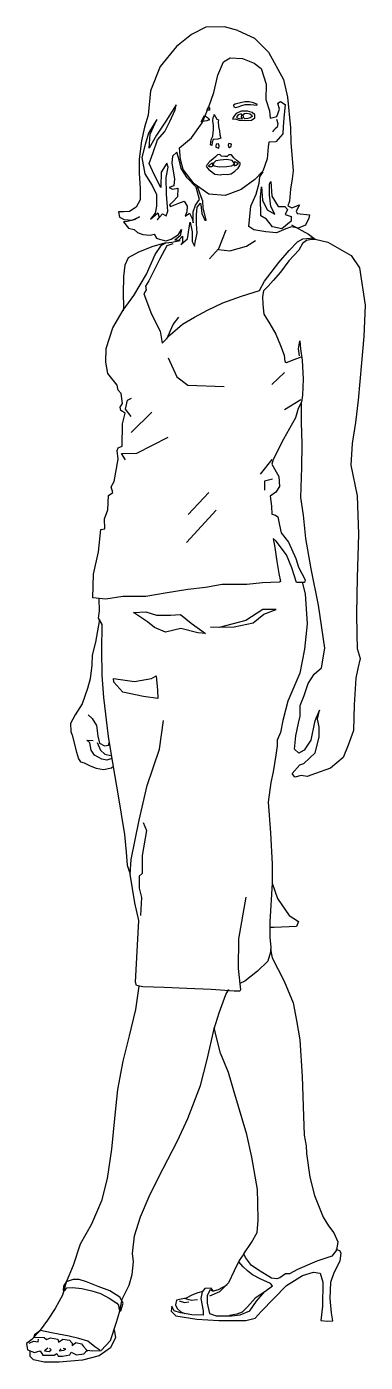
# Model space of a CAD drawing. Header units: metres. Extents: x -0.19 to 0.26, y -0.06 to 1.72.
import ezdxf

# ---------------------------------------------------------------- set-up
doc = ezdxf.new("R2010")
doc.units = ezdxf.units.M
doc.header["$MEASUREMENT"] = 0

msp = doc.modelspace()

# ---------------------------------------------------------------- linework, layer by layer
for points in [[(0.0933, 1.7131), (0.0755, 1.718), (0.051, 1.7174), (0.032, 1.7076), (0.0118, 1.6917), (-0.0097, 1.6653), (-0.0226, 1.6329), (-0.0256, 1.6004), (-0.0306, 1.5847), (-0.0345, 1.5666), (-0.0378, 1.5421), (-0.0378, 1.5235), (-0.0366, 1.5033), (-0.0366, 1.4881), (-0.0416, 1.4785), (-0.0507, 1.4728), (-0.0584, 1.4721), (-0.0652, 1.4721), (-0.0637, 1.4652), (-0.0576, 1.4618), (-0.0469, 1.461), (-0.0374, 1.4656), (-0.0443, 1.4614), (-0.0538, 1.4595), (-0.0587, 1.4587), (-0.0519, 1.4507), (-0.0446, 1.4488), (-0.0401, 1.4446), (-0.0328, 1.442), (-0.0233, 1.4412), (-0.018, 1.4427), (-0.0146, 1.437), (-0.0107, 1.4359), (-0.002, 1.4336), (0.0049, 1.4359), (0.0144, 1.442), (0.0186, 1.4488), (0.0167, 1.4405), (0.0098, 1.4344), (0.0152, 1.4351), (0.0197, 1.4397), (0.0197, 1.4313), (0.0178, 1.4287), (0.0266, 1.4363), (0.0289, 1.4511), (0.03, 1.4584), (0.0327, 1.4454), (0.0327, 1.4328), (0.0357, 1.4268), (0.0369, 1.4336), (0.0392, 1.4439), (0.0384, 1.4561), (0.0384, 1.4686), (0.0392, 1.4782), (0.0437, 1.4839), (0.0445, 1.4778), (0.0453, 1.4698), (0.0495, 1.461), (0.0514, 1.461), (0.0475, 1.4774), (0.0468, 1.4865), (0.0434, 1.4957), (0.0392, 1.5071)], [(0.0933, 1.7131), (0.1153, 1.7027), (0.1342, 1.6844), (0.1542, 1.6481), (0.1592, 1.6245), (0.1632, 1.5839), (0.1636, 1.5642), (0.167, 1.5268), (0.1656, 1.5159), (0.1634, 1.5022), (0.1619, 1.4862), (0.1597, 1.4803), (0.1653, 1.4773), (0.1753, 1.4814), (0.1708, 1.4729), (0.172, 1.4699), (0.1887, 1.4684), (0.1876, 1.4636), (0.1831, 1.4543), (0.1734, 1.4506), (0.1645, 1.4521), (0.1571, 1.4498), (0.1445, 1.4443), (0.1307, 1.4454), (0.1144, 1.4484), (0.1081, 1.4528), (0.1107, 1.4799), (0.1177, 1.4955), (0.1219, 1.5103), (0.1227, 1.5188), (0.1272, 1.5254)], [(0.0861, 1.5962), (0.0868, 1.5953), (0.0896, 1.5955), (0.0953, 1.5937), (0.103, 1.5935), (0.1113, 1.5938), (0.116, 1.5968), (0.1158, 1.6012), (0.1124, 1.6042), (0.1064, 1.606), (0.0979, 1.6058), (0.0911, 1.6027), (0.0888, 1.5999), (0.0876, 1.5977), (0.0861, 1.5962)], [(0.1447, 1.5953), (0.1463, 1.5894), (0.1458, 1.5846), (0.143, 1.5825), (0.1408, 1.5803), (0.1396, 1.5784)], [(0.1648, 1.4547), (0.1874, 1.4424), (0.1963, 1.4359), (0.213, 1.432), (0.2441, 1.4143), (0.2549, 1.3976), (0.2627, 1.3484), (0.2609, 1.3066), (0.2575, 1.2717), (0.2531, 1.2221), (0.2496, 1.1925), (0.2453, 1.1646), (0.2435, 1.1358), (0.2518, 1.095), (0.2536, 1.044), (0.2518, 0.9862), (0.2508, 0.9388), (0.2513, 0.9108), (0.2519, 0.8925), (0.2558, 0.8789), (0.2528, 0.8657), (0.2502, 0.8528), (0.248, 0.8175), (0.2469, 0.7832), (0.2398, 0.7638), (0.2331, 0.7474), (0.2163, 0.7332), (0.1965, 0.7261), (0.1853, 0.7224), (0.1775, 0.7235), (0.1692, 0.7213), (0.1655, 0.7261), (0.1756, 0.7377), (0.1812, 0.7395), (0.1961, 0.7537), (0.2013, 0.7746), (0.2013, 0.7884), (0.1992, 0.7985), (0.202, 0.8103), (0.1969, 0.7994), (0.1953, 0.7945), (0.1905, 0.7705), (0.1816, 0.7571), (0.1745, 0.7533), (0.1685, 0.7586), (0.1704, 0.7761), (0.1741, 0.7932), (0.1763, 0.8026), (0.1763, 0.8167), (0.1816, 0.8298), (0.1868, 0.8458), (0.1946, 0.8581), (0.2043, 0.8667), (0.2088, 0.8928), (0.2004, 0.9497), (0.1909, 0.9983), (0.1835, 1.0384), (0.1804, 1.0695), (0.1771, 1.093), (0.1785, 1.1327), (0.1788, 1.1642), (0.1781, 1.1927), (0.1778, 1.2196), (0.1735, 1.2111), (0.1699, 1.1986), (0.1538, 1.1704), (0.1404, 1.1432), (0.1384, 1.1369), (0.1476, 1.1209), (0.1489, 1.1074), (0.144, 1.0999), (0.1364, 1.0946), (0.1381, 1.0812), (0.1384, 1.0707), (0.1433, 1.0694), (0.1466, 1.0671), (0.1486, 1.0559), (0.1509, 1.0461), (0.1608, 1.0335), (0.1705, 1.0117), (0.1738, 1.0001), (0.1826, 0.9834), (0.1818, 0.98), (0.1714, 0.98), (0.1652, 0.9995), (0.158, 1.0168), (0.1443, 1.0347), (0.1404, 1.0383), (0.1427, 1.0263), (0.1453, 1.0077), (0.1476, 0.9917), (0.1499, 0.9813), (0.1482, 0.9802), (0.1263, 0.9796), (0.1052, 0.9775), (0.0726, 0.9775), (0.0505, 0.9734), (0.0267, 0.9705), (-0.003, 0.9659), (-0.0291, 0.9612), (-0.0594, 0.9612), (-0.0821, 0.9577), (-0.0995, 0.9595), (-0.0983, 0.9908), (-0.0919, 1.0205), (-0.0885, 1.0501), (-0.0832, 1.0513), (-0.0838, 1.0647), (-0.0792, 1.0763), (-0.0786, 1.0955), (-0.0728, 1.0995), (-0.0751, 1.1071), (-0.071, 1.1141), (-0.0658, 1.1437), (-0.0669, 1.1553), (-0.0658, 1.1588), (-0.0605, 1.1611), (-0.06, 1.1908), (-0.0565, 1.2047), (-0.0623, 1.2082), (-0.0629, 1.2129), (-0.06, 1.2175), (-0.0617, 1.2309), (-0.0658, 1.2355), (-0.0669, 1.2419), (-0.0792, 1.2576), (-0.082, 1.2724), (-0.0816, 1.2906), (-0.0727, 1.3182), (-0.0589, 1.3417), (-0.0447, 1.3612), (-0.0281, 1.3892), (-0.0163, 1.4155), (-0.0082, 1.4277), (-0.0025, 1.4309), (0.0056, 1.4321), (0.0166, 1.4342)], [(0.0072, 1.4299), (-0.001, 1.4272), (-0.0104, 1.4096), (-0.0249, 1.3806), (-0.0294, 1.3736), (-0.0283, 1.3688), (-0.0315, 1.3633), (-0.0214, 1.3363), (-0.01, 1.3135), (-0.0073, 1.2977), (0.0034, 1.3087), (0.0197, 1.3229), (0.0356, 1.3325), (0.0529, 1.3415), (0.0736, 1.3512), (0.0981, 1.3602), (0.1223, 1.3678), (0.1289, 1.3799), (0.1479, 1.4051), (0.1617, 1.421), (0.1728, 1.4324), (0.1795, 1.4365), (0.1944, 1.4377)], [(0.0776, 1.4478), (0.0677, 1.4231), (0.0559, 1.4098)], [(-0.0025, 1.4309), (-0.0196, 1.4261), (-0.0388, 1.4185), (-0.0525, 1.4109), (-0.0569, 1.4014), (-0.0586, 1.3865), (-0.0589, 1.3636), (-0.0586, 1.3465), (-0.0591, 1.3409)], [(0.0677, 1.4223), (0.0828, 1.4205), (0.1049, 1.4264), (0.1167, 1.4341)], [(0.1963, 1.4356), (0.1913, 1.4354), (0.1844, 1.434), (0.1792, 1.43), (0.1742, 1.4213), (0.1611, 1.407), (0.15, 1.3921), (0.1403, 1.3811), (0.1335, 1.3735), (0.1276, 1.3671), (0.1263, 1.3599), (0.1264, 1.3489), (0.1277, 1.3361), (0.1357, 1.3235), (0.1437, 1.3096), (0.1499, 1.2947), (0.1547, 1.2819), (0.156, 1.2733), (0.1579, 1.272), (0.168, 1.2762), (0.1774, 1.2797)], [(-0.0011, 1.3037), (0.0075, 1.3226), (0.0149, 1.3325)], [(0.1753, 1.2808), (0.1739, 1.2903), (0.1758, 1.3007), (0.1767, 1.2903), (0.1788, 1.2754), (0.1802, 1.25), (0.1791, 1.2285), (0.1778, 1.2196)], [(0.0007, 1.2784), (0.0125, 1.253), (0.0268, 1.2421), (0.075, 1.2404)], [(0.1552, 1.259), (0.1383, 1.2429)], [(-0.0482, 1.2006), (-0.0561, 1.2101), (-0.0532, 1.2222), (-0.0478, 1.2247)], [(-0.0211, 1.2063), (-0.0484, 1.1791)], [(0.1772, 1.2227), (0.1552, 1.2092)], [(-0.056, 1.1427), (-0.0613, 1.1511), (-0.0408, 1.1518), (0.0008, 1.173)], [(0.1387, 1.1431), (0.1228, 1.1238)], [(0.1394, 1.117), (0.1288, 1.1147), (0.1288, 1.1026)], [(0.0546, 1.0996), (0.0273, 1.0701)], [(0.0644, 1.0762), (0.025, 1.033)], [(0.1787, 0.9803), (0.1826, 0.9647), (0.1855, 0.9249), (0.182, 0.8913), (0.1758, 0.8595), (0.1599, 0.8223), (0.1531, 0.7967), (0.1501, 0.7806), (0.1457, 0.7705), (0.1457, 0.7631), (0.144, 0.7505), (0.1405, 0.7287), (0.1374, 0.7143), (0.1335, 0.6881), (0.1368, 0.6476), (0.1389, 0.6058), (0.1389, 0.5805), (0.1459, 0.5604), (0.1616, 0.5377), (0.1738, 0.5299), (0.1712, 0.5229), (0.1415, 0.522), (0.1372, 0.522)], [(-0.0914, 0.9583), (-0.0908, 0.9425), (-0.0924, 0.9325), (-0.0875, 0.9241), (-0.0879, 0.8896), (-0.0872, 0.8567), (-0.0853, 0.8271), (-0.079, 0.7755), (-0.0717, 0.7326), (-0.0662, 0.6993), (-0.0574, 0.6452), (-0.0548, 0.622), (-0.0535, 0.6046), (-0.0495, 0.5924)], [(-0.0905, 0.931), (-0.0956, 0.9009), (-0.1001, 0.8836), (-0.1008, 0.8701), (-0.1027, 0.8521), (-0.1065, 0.8393), (-0.1136, 0.8188), (-0.1226, 0.804), (-0.129, 0.7925), (-0.1283, 0.7822), (-0.1268, 0.7774), (-0.121, 0.7547), (-0.1184, 0.7459), (-0.1157, 0.7416), (-0.1108, 0.7403), (-0.103, 0.7363), (-0.095, 0.7334), (-0.085, 0.7316), (-0.0746, 0.7336), (-0.0717, 0.7361)], [(-0.1055, 0.804), (-0.1003, 0.7993), (-0.0945, 0.7902), (-0.0926, 0.776), (-0.0903, 0.7664), (-0.084, 0.7629), (-0.0785, 0.7639), (-0.0777, 0.7672)], [(0.1038, 0.5619), (0.0942, 0.5066), (0.0936, 0.4675), (0.0967, 0.439), (0.0959, 0.4374), (0.0884, 0.4374), (0.0579, 0.4395), (0.0256, 0.4408), (-0.0046, 0.4421), (-0.0328, 0.4429), (-0.0411, 0.4446), (-0.0428, 0.4492), (-0.0383, 0.531), (-0.0436, 0.5546), (-0.0495, 0.5924), (-0.0482, 0.612), (-0.0376, 0.6642), (-0.0272, 0.7103), (-0.0108, 0.7586), (-0.0056, 0.7965)], [(-0.074, 0.7462), (-0.0805, 0.7438), (-0.0875, 0.7452), (-0.0971, 0.7506), (-0.1017, 0.7573), (-0.1032, 0.7669), (-0.1071, 0.7707), (-0.0989, 0.7699)], [(-0.0934, 0.7676), (-0.0889, 0.7571), (-0.0833, 0.7518), (-0.0757, 0.7504)], [(-0.0324, 0.6612), (-0.0279, 0.6508), (-0.0339, 0.6174), (-0.0339, 0.5936), (-0.0376, 0.5898), (-0.0376, 0.5742), (-0.0346, 0.5616), (-0.0361, 0.5378)], [(0.1389, 0.5805), (0.136, 0.5293), (0.1357, 0.5084), (0.137, 0.4956), (0.1367, 0.4892), (0.1334, 0.4769), (0.1195, 0.4636), (0.1028, 0.4507), (0.0961, 0.4474)], [(0.1366, 0.4928), (0.1391, 0.4813), (0.1551, 0.4504), (0.167, 0.4216), (0.1714, 0.3983), (0.1759, 0.3725), (0.1789, 0.324), (0.1805, 0.2713), (0.1816, 0.2462), (0.1841, 0.2317), (0.1846, 0.2216), (0.1891, 0.1901), (0.1951, 0.1659), (0.2067, 0.1373), (0.214, 0.1255), (0.221, 0.1161), (0.2261, 0.1042), (0.2245, 0.0934), (0.2183, 0.0851), (0.1982, 0.0786), (0.1727, 0.0674), (0.1622, 0.0617), (0.1568, 0.0617), (0.149, 0.0566), (0.1452, 0.0552), (0.1381, 0.0559), (0.1228, 0.0654), (0.1113, 0.0729), (0.1034, 0.0837), (0.1014, 0.0885), (0.1113, 0.1034), (0.1191, 0.1167), (0.1204, 0.133), (0.1197, 0.156), (0.1194, 0.174), (0.1118, 0.2169), (0.1055, 0.2467), (0.088, 0.3048), (0.0808, 0.3291), (0.0703, 0.3549), (0.0646, 0.3773), (0.0617, 0.3888)], [(-0.0384, 0.4437), (-0.0425, 0.413), (-0.0512, 0.3778), (-0.0595, 0.3442), (-0.0666, 0.3065), (-0.07, 0.2726), (-0.0747, 0.2272), (-0.0804, 0.1885), (-0.0878, 0.1589), (-0.1011, 0.1279), (-0.1159, 0.1013), (-0.1255, 0.073), (-0.1348, 0.0506), (-0.1398, 0.0334), (-0.1495, 0.0159), (-0.1596, 0.0003), (-0.1692, -0.013), (-0.1803, -0.0254), (-0.1872, -0.0305), (-0.1862, -0.0392), (-0.177, -0.0424), (-0.1692, -0.0406), (-0.1656, -0.0461), (-0.1508, -0.0461), (-0.1472, -0.0438), (-0.1453, -0.0475), (-0.1394, -0.0475), (-0.1297, -0.0456), (-0.1279, -0.042), (-0.121, -0.0456), (-0.1113, -0.0442), (-0.1067, -0.0397), (-0.0998, -0.0406), (-0.0883, -0.0401), (-0.0759, -0.0268), (-0.0677, -0.0024), (-0.064, 0.0109), (-0.0603, 0.0283), (-0.0511, 0.0467), (-0.047, 0.0609), (-0.0451, 0.0779), (-0.0465, 0.089), (-0.0441, 0.1123), (-0.036, 0.1377), (-0.0244, 0.1644), (-0.0123, 0.1887), (0.0133, 0.2384), (0.027, 0.268), (0.0439, 0.3119), (0.0526, 0.3464), (0.0618, 0.3873), (0.0687, 0.4085), (0.0774, 0.4327), (0.0814, 0.4396)], [(0.0605, 0.0394), (0.0579, 0.0427), (0.0497, 0.0424), (0.046, 0.0379), (0.0441, 0.0293), (0.0474, 0.0128), (0.0474, 0.0068), (0.0321, 0.0072), (0.0171, 0.0102), (0.0089, 0.0128), (0.0055, 0.0188), (0.0048, 0.0121), (0.0108, 0.0061), (0.0388, 0.0016), (0.068, 0.0001), (0.1039, 0.0001), (0.1163, 0.0031), (0.1245, 0.0117), (0.141, 0.0293), (0.1582, 0.0465), (0.1791, 0.0596), (0.1937, 0.0641), (0.2027, 0.0629), (0.2064, 0.0506), (0.2057, 0.0188), (0.2034, -0.0003), (0.2128, -0.001), (0.2195, -0.0006), (0.2177, 0.0102), (0.2158, 0.0293), (0.2169, 0.0506), (0.2214, 0.0637), (0.2293, 0.079), (0.2308, 0.0895), (0.2289, 0.0925), (0.224, 0.094)], [(0.0593, 0.0394), (0.0565, 0.0407), (0.0528, 0.0331), (0.0525, 0.0231), (0.0557, 0.009), (0.0646, 0.0063), (0.0848, 0.0061), (0.0966, 0.0074), (0.1095, 0.0126), (0.1182, 0.0255), (0.129, 0.0386), (0.1395, 0.0457), (0.1368, 0.0491), (0.124, 0.0549), (0.1129, 0.0607), (0.1064, 0.0657), (0.1003, 0.0712), (0.0945, 0.078)], [(0.1014, 0.0885), (0.095, 0.0794), (0.0886, 0.0659), (0.0811, 0.0498), (0.0691, 0.0379), (0.0557, 0.0323)], [(0.0467, 0.0384), (0.0402, 0.0368), (0.0323, 0.0334), (0.0249, 0.0294), (0.016, 0.0279), (0.0118, 0.0271), (0.0105, 0.0205), (0.0126, 0.0158), (0.0178, 0.0116), (0.0231, 0.009)], [(0.0788, 0.0468), (0.0672, 0.0405), (0.0593, 0.0386)], [(0.1284, 0.0376), (0.1164, 0.0297), (0.1061, 0.0179), (0.0991, 0.0109), (0.0921, 0.0083), (0.0824, 0.0065)], [(0.0154, 0.026), (0.0223, 0.0238), (0.0283, 0.0247)], [(0.022, 0.0294), (0.0312, 0.0271), (0.0399, 0.0279)], [(-0.0709, -0.0123), (-0.0691, -0.0227), (-0.0759, -0.0363), (-0.0909, -0.047), (-0.1131, -0.0528), (-0.1438, -0.0556), (-0.1639, -0.0553), (-0.1782, -0.0524), (-0.1825, -0.0481), (-0.1825, -0.0413), (-0.1825, -0.0402)], [(-0.0902, -0.0395), (-0.0966, -0.0352), (-0.1059, -0.0277), (-0.1181, -0.0241), (-0.1306, -0.0209), (-0.1449, -0.0181), (-0.1542, -0.0166), (-0.1689, -0.0134), (-0.1767, -0.0191), (-0.1778, -0.0224), (-0.1639, -0.0227), (-0.161, -0.0252), (-0.1556, -0.0231), (-0.1456, -0.0249), (-0.1449, -0.0288), (-0.1392, -0.0249), (-0.1302, -0.0263), (-0.1267, -0.0302), (-0.1267, -0.0331), (-0.1217, -0.0295), (-0.1145, -0.0313), (-0.1116, -0.0345), (-0.1077, -0.0392), (-0.1073, -0.0413)], [(-0.1839, -0.0302), (-0.1782, -0.0274), (-0.1721, -0.0284), (-0.1714, -0.0249)], [(-0.1589, -0.0367), (-0.1635, -0.0402), (-0.1574, -0.0413), (-0.1546, -0.0392), (-0.1567, -0.037)], [(-0.142, -0.0377), (-0.1438, -0.0406), (-0.1378, -0.0395), (-0.1353, -0.0384), (-0.1388, -0.0374)]]:
    msp.add_lwpolyline(points)
for points in [[(0.1151, 1.6696), (0.1242, 1.6624), (0.131, 1.6415), (0.1305, 1.6212), (0.1355, 1.6062), (0.1364, 1.5967), (0.145, 1.599), (0.1487, 1.6085), (0.1464, 1.6166), (0.15, 1.6189), (0.1564, 1.6148), (0.1545, 1.5967), (0.1536, 1.585), (0.1532, 1.5759), (0.1437, 1.565), (0.1346, 1.5646), (0.1337, 1.5587), (0.1324, 1.5424), (0.1265, 1.5261), (0.1161, 1.5153), (0.0979, 1.5017), (0.0767, 1.494), (0.0549, 1.4958), (0.0354, 1.5094), (0.0205, 1.5284), (0.0173, 1.5415), (0.016, 1.5573), (0.0318, 1.5705), (0.0459, 1.5904), (0.0549, 1.6117), (0.0613, 1.6307), (0.0667, 1.6538), (0.0744, 1.6714), (0.083, 1.6768), (0.0997, 1.676)], [(0.0115, 1.6143), (-0.0022, 1.5926), (-0.0146, 1.5741), (-0.0243, 1.5567), (-0.023, 1.5755), (-0.0143, 1.5949), (-0.0254, 1.5765), (-0.0297, 1.5617), (-0.034, 1.5442), (-0.0302, 1.5227), (-0.0205, 1.5071), (-0.0146, 1.4952), (-0.0146, 1.4796), (-0.0167, 1.4703), (-0.0226, 1.4623), (-0.0129, 1.4708), (-0.0112, 1.4653), (-0.0138, 1.4615), (-0.0066, 1.4695), (-0.0019, 1.467), (0.0002, 1.4729), (-0.0015, 1.4957), (-0.0019, 1.5176), (0.0006, 1.5315), (-0.0011, 1.537), (-0.0087, 1.5248), (-0.0091, 1.5062), (-0.0091, 1.5045), (-0.018, 1.5218), (-0.0243, 1.5362), (-0.0192, 1.551), (-0.0133, 1.5678), (-0.0036, 1.5788), (0.0031, 1.5923), (0.0103, 1.6075)], [(0.1195, 1.6145), (0.114, 1.6171), (0.1083, 1.6182), (0.1025, 1.6181), (0.0968, 1.617), (0.0897, 1.6153), (0.0876, 1.614), (0.0879, 1.6118), (0.0903, 1.6108), (0.0936, 1.6116), (0.0985, 1.6133), (0.1032, 1.6145), (0.1101, 1.6147), (0.1148, 1.6142), (0.1179, 1.6139)], [(0.0492, 1.6001), (0.053, 1.5976), (0.0553, 1.5953), (0.0553, 1.5939), (0.0539, 1.5938), (0.0523, 1.5932), (0.049, 1.5924), (0.0446, 1.5919)], [(0.0543, 1.6115), (0.0559, 1.6101), (0.0559, 1.607), (0.0546, 1.607), (0.052, 1.607)], [(0.0618, 1.6013), (0.0654, 1.5953), (0.0676, 1.5942), (0.0674, 1.5919), (0.0677, 1.5853), (0.0691, 1.5797), (0.0695, 1.5745), (0.0708, 1.5701), (0.0666, 1.5686), (0.0606, 1.5684), (0.0593, 1.5645), (0.0587, 1.5601), (0.0572, 1.5611), (0.0579, 1.5684), (0.0602, 1.5726), (0.0612, 1.5813), (0.0612, 1.5869), (0.06, 1.593), (0.0606, 1.5973), (0.0617, 1.6001)], [(0.0971, 1.6019), (0.0936, 1.6009), (0.0918, 1.5989), (0.0921, 1.5971), (0.0954, 1.5962), (0.0994, 1.5959), (0.0983, 1.5979), (0.0985, 1.6011), (0.0983, 1.6021)], [(0.1054, 1.603), (0.1093, 1.6025), (0.1114, 1.6009), (0.1126, 1.599), (0.1099, 1.5969), (0.1066, 1.596), (0.1026, 1.5959), (0.1007, 1.5976), (0.1006, 1.6013), (0.102, 1.6029)], [(0.0682, 1.5567), (0.0685, 1.5597), (0.0675, 1.5623), (0.0644, 1.5619), (0.0639, 1.5594), (0.0641, 1.5579)], [(0.0814, 1.5629), (0.0804, 1.5607), (0.0808, 1.5583), (0.0823, 1.5576), (0.0846, 1.5592), (0.0849, 1.562), (0.0835, 1.5623)], [(0.0121, 1.5513), (0.0064, 1.5463), (0.0056, 1.5368), (0.0091, 1.5162), (0.0083, 1.5067), (0.0022, 1.5044), (0.0064, 1.5021), (0.0136, 1.5037), (0.0133, 1.4922), (0.0072, 1.4854), (0.0026, 1.4816), (0.0041, 1.4793), (0.0148, 1.4839), (0.022, 1.4865), (0.0262, 1.4797), (0.0255, 1.4721), (0.0232, 1.4664), (0.0293, 1.4702), (0.0327, 1.4633), (0.0338, 1.4576), (0.0338, 1.4724), (0.0369, 1.4812), (0.0422, 1.4884), (0.038, 1.5048), (0.0262, 1.5174), (0.0182, 1.5299), (0.0155, 1.5414)], [(0.0963, 1.537), (0.0924, 1.54), (0.0879, 1.544), (0.0849, 1.5478), (0.0816, 1.5479), (0.079, 1.5458), (0.076, 1.5455), (0.0717, 1.546), (0.0696, 1.5481), (0.0662, 1.5479), (0.0636, 1.5453), (0.0603, 1.542), (0.0563, 1.5391), (0.0528, 1.5349), (0.0513, 1.5322), (0.0544, 1.5287), (0.0593, 1.5249), (0.0629, 1.5223), (0.0698, 1.5214), (0.0742, 1.5221), (0.0793, 1.5217), (0.0846, 1.5227), (0.0893, 1.5261), (0.0939, 1.5303), (0.0959, 1.5339), (0.0966, 1.5354)], [(0.0601, 1.5341), (0.0599, 1.5363), (0.0597, 1.5368), (0.0591, 1.537), (0.0589, 1.5365), (0.0583, 1.5363), (0.0579, 1.5357), (0.0573, 1.5355), (0.0567, 1.5349), (0.0561, 1.5347), (0.0555, 1.5343), (0.0549, 1.5339), (0.0545, 1.5333), (0.0543, 1.5327), (0.0551, 1.5325), (0.0587, 1.5325), (0.0599, 1.5329), (0.0601, 1.5335), (0.0601, 1.5341)], [(0.0886, 1.5368), (0.0856, 1.5402), (0.0788, 1.5415), (0.0698, 1.541), (0.0641, 1.54), (0.0614, 1.5374), (0.06, 1.5355), (0.0614, 1.5331), (0.0689, 1.532), (0.0784, 1.5326), (0.0851, 1.5331), (0.0881, 1.535)], [(0.094, 1.5365), (0.0934, 1.5367), (0.0928, 1.5367), (0.0917, 1.5374), (0.0911, 1.5376), (0.0903, 1.538), (0.0897, 1.5384), (0.0891, 1.5386), (0.0887, 1.538), (0.0885, 1.5372), (0.0885, 1.5367), (0.0883, 1.5361), (0.0883, 1.5349), (0.0879, 1.5343), (0.0885, 1.5339), (0.0897, 1.5339), (0.0903, 1.5341), (0.0909, 1.5341), (0.0915, 1.5343), (0.0921, 1.5347), (0.0927, 1.5353), (0.0932, 1.5355), (0.0938, 1.5359), (0.094, 1.5365)], [(0.137, 1.5125), (0.1386, 1.493), (0.1468, 1.4791), (0.1556, 1.4791), (0.1592, 1.4754), (0.1561, 1.4688), (0.1643, 1.4662), (0.1643, 1.46), (0.152, 1.4497), (0.1396, 1.4523), (0.1313, 1.4626), (0.1241, 1.4667), (0.1236, 1.4914), (0.1246, 1.5053), (0.1262, 1.4878), (0.1324, 1.4749), (0.1427, 1.4693), (0.137, 1.4791), (0.1355, 1.4945), (0.1355, 1.5094)], [(-0.0291, 0.9411), (-0.0148, 0.9365), (0.004, 0.9365), (0.0173, 0.9375), (0.0315, 0.9258), (0.0504, 0.9121), (0.0402, 0.9131), (0.0178, 0.9187), (-0.0026, 0.9141), (-0.0173, 0.9202), (-0.0265, 0.9279), (-0.0453, 0.9401)], [(0.1441, 0.9441), (0.1267, 0.9441), (0.1038, 0.9294), (0.0687, 0.9202), (0.057, 0.9207), (0.0886, 0.9212), (0.1135, 0.9263), (0.1278, 0.938)], [(-0.0718, 0.8526), (-0.0438, 0.8485), (-0.0214, 0.8526), (-0.0153, 0.8561), (-0.0133, 0.8368), (-0.0128, 0.8261), (-0.0321, 0.8286), (-0.0596, 0.8342), (-0.0713, 0.8475)], [(-0.0637, 0.0127), (-0.0623, 0.0127), (-0.0591, 0.023), (-0.0634, 0.0309), (-0.0766, 0.0391), (-0.0923, 0.0449), (-0.1077, 0.0513), (-0.1174, 0.0542), (-0.1256, 0.0545), (-0.1349, 0.0513), (-0.1381, 0.0456), (-0.1385, 0.0399), (-0.1367, 0.0399), (-0.1338, 0.0431), (-0.1263, 0.0438), (-0.1138, 0.0424), (-0.1006, 0.0395), (-0.0891, 0.0356), (-0.0777, 0.0295), (-0.0676, 0.023), (-0.0651, 0.0202), (-0.0648, 0.0163)]]:
    msp.add_lwpolyline(points, close=True)

doc.saveas('drawing.dxf')
